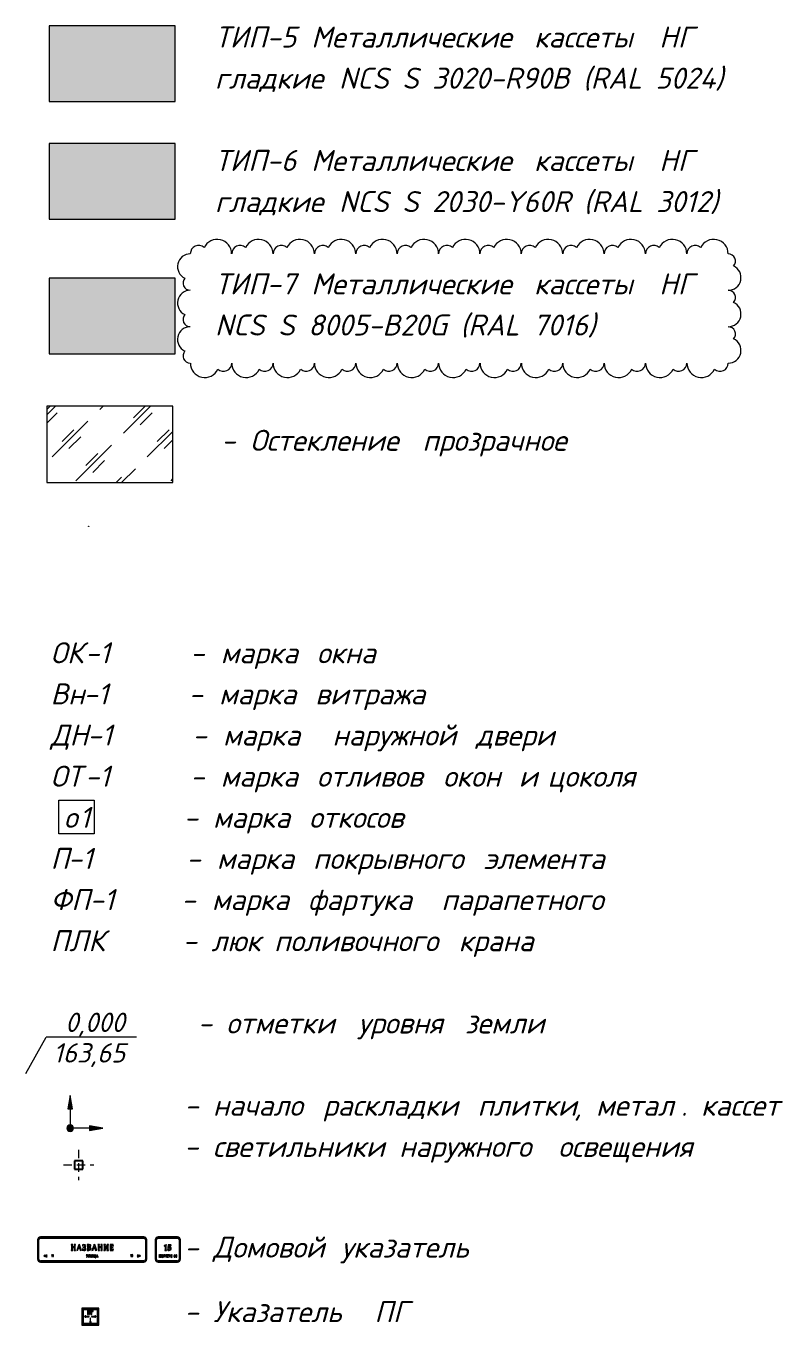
# Model space of a CAD drawing. Header units: millimetres. Extents: x -2128 to 116635, y -18248 to 18481.
# Drawn here: x 82763 to 91770, y -18248 to -2791 of the extents above; entities that cross this region are included whole.
import ezdxf

# ---------------------------------------------------------------- set-up
doc = ezdxf.new("R2010")
doc.units = ezdxf.units.MM
doc.linetypes.add('200_ШТРИХ__ш1_п0_6_', pattern=[160, 100, -60])
for name, color, linetype, lineweight in [('0-1', 7, 'Continuous', 9), ('A-ANNO-NOTE', 7, 'Continuous', 9), ('A-DETL', 7, 'Continuous', 9), ('A-DETL-1', 7, 'Continuous', 5), ('A-DETL-4', 7, 'Continuous', 13), ('A-DETL-GENF', 7, 'Continuous', 9), ('A-DETL-HDLN', 7, '200_ШТРИХ__ш1_п0_6_', 13), ('A-DETL-WIDE', 7, 'Continuous', 25), ('A-GENM', 7, 'Continuous', 9), ('G-ANNO-TEXT', 7, 'Continuous', 9)]:
    doc.layers.add(name, color=color, linetype=linetype, lineweight=lineweight)
for name, color, linetype, lineweight, true_color in [('A-DETL-GENF-2', 7, 'Continuous', 9, 0x95c8db), ('A-DETL-GENF-3', 7, 'Continuous', 9, 0xe1bc66), ('A-DETL-GENF-4', 7, 'Continuous', 9, 0x696a6b), ('A-DETL-GENF-6', 9, 'Continuous', 5, 0x808080), ('G-ANNO-REVC', 1, 'Continuous', 20, 0xff0000)]:
    doc.layers.add(name, color=color, linetype=linetype, lineweight=lineweight, true_color=true_color)
doc.styles.add('ISOCPEUR_I_2', font='isocpeui.ttf', dxfattribs={"height": 230})
doc.styles.add('ISOCPEUR_I_5', font='isocpeui.ttf', dxfattribs={"height": 250})

# ---------------------------------------------------------------- blocks, each defined once
blk = doc.blocks.new('Family - ___-17665052-АР2_Фасады_Условные обозначения')
at = {"layer": 'A-GENM'}
for p, q in [((4052, -17235), (4052, -17465)), ((4062, -17235), (4062, -17465)), ((4067, -17465), (4067, -17235)), ((5317, -17200), (4087, -17200)), ((5317, -17210), (4087, -17210)), ((4087, -17215), (5317, -17215)), ((4470, -17290), (4452, -17290)), ((4452, -17290), (4452, -17292)), ((4452, -17292), (4454, -17299)), ((4454, -17299), (4454, -17350)), ((4467, -17299), (4469, -17292)), ((4467, -17318), (4467, -17299)), ((4469, -17292), (4470, -17290)), ((4504, -17290), (4486, -17290)), ((4486, -17290), (4486, -17292)), ((4486, -17292), (4488, -17299)), ((4488, -17299), (4487, -17318)), ((4501, -17299), (4504, -17292)), ((4501, -17350), (4501, -17299)), ((4504, -17292), (4504, -17290)), ((4540, -17302), (4522, -17350)), ((4551, -17288), (4537, -17292)), ((4537, -17292), (4541, -17295)), ((4537, -17331), (4545, -17310)), ((4541, -17295), (4540, -17302)), ((4545, -17310), (4552, -17331)), ((4571, -17348), (4551, -17288)), ((4604, -17288), (4586, -17292)), ((4586, -17292), (4587, -17306)), ((4587, -17306), (4590, -17306)), ((4590, -17306), (4595, -17297)), ((4595, -17297), (4602, -17295)), ((4602, -17295), (4609, -17297)), ((4620, -17293), (4604, -17288)), ((4609, -17297), (4612, -17306)), ((4612, -17306), (4609, -17316)), ((4625, -17305), (4620, -17293)), ((4621, -17316), (4625, -17305)), ((4664, -17290), (4642, -17290)), ((4642, -17290), (4643, -17292)), ((4643, -17292), (4645, -17299)), ((4645, -17299), (4645, -17351)), ((4658, -17299), (4659, -17296)), ((4658, -17320), (4658, -17299)), ((4659, -17296), (4662, -17295)), ((4662, -17295), (4669, -17298)), ((4680, -17293), (4664, -17290)), ((4672, -17305), (4668, -17316)), ((4669, -17298), (4672, -17305)), ((4684, -17298), (4680, -17293)), ((4681, -17315), (4685, -17305)), ((4685, -17305), (4684, -17298)), ((4721, -17302), (4703, -17350)), ((4732, -17288), (4718, -17292)), ((4718, -17292), (4722, -17295)), ((4719, -17331), (4726, -17310)), ((4722, -17295), (4721, -17302)), ((4726, -17310), (4733, -17331)), ((4753, -17348), (4732, -17288)), ((4788, -17290), (4770, -17290)), ((4770, -17290), (4771, -17292)), ((4771, -17292), (4773, -17299)), ((4773, -17299), (4773, -17350)), ((4786, -17299), (4788, -17292)), ((4786, -17318), (4786, -17299)), ((4788, -17292), (4788, -17290)), ((4822, -17290), (4805, -17290)), ((4805, -17290), (4805, -17292)), ((4805, -17292), (4807, -17299)), ((4807, -17299), (4806, -17318)), ((4820, -17299), (4822, -17292)), ((4820, -17350), (4820, -17299)), ((4822, -17292), (4822, -17290)), ((4859, -17290), (4842, -17290)), ((4842, -17290), (4842, -17292)), ((4842, -17292), (4844, -17298)), ((4844, -17298), (4844, -17351)), ((4881, -17290), (4857, -17342)), ((4857, -17298), (4859, -17292)), ((4857, -17342), (4857, -17298)), ((4859, -17292), (4859, -17290)), ((4863, -17345), (4880, -17310)), ((4880, -17310), (4880, -17351)), ((4894, -17290), (4881, -17290)), ((4892, -17298), (4894, -17292)), ((4892, -17351), (4892, -17298)), ((4894, -17292), (4894, -17290)), ((4953, -17290), (4914, -17290)), ((4914, -17290), (4914, -17292)), ((4914, -17292), (4917, -17299)), ((4917, -17299), (4917, -17350)), ((4930, -17320), (4931, -17296)), ((4931, -17296), (4933, -17296)), ((4933, -17296), (4939, -17296)), ((4939, -17296), (4945, -17299)), ((4945, -17299), (4951, -17304)), ((4951, -17304), (4954, -17304)), ((4954, -17304), (4953, -17290)), ((5337, -17235), (5337, -17465)), ((5342, -17465), (5342, -17235)), ((5352, -17465), (5352, -17235)), ((5452, -17235), (5452, -17465)), ((5462, -17235), (5462, -17465)), ((5467, -17465), (5467, -17235)), ((5717, -17200), (5487, -17200)), ((5717, -17210), (5487, -17210)), ((5487, -17215), (5717, -17215)), ((5580, -17293), (5559, -17303)), ((5559, -17303), (5560, -17308)), ((5560, -17308), (5565, -17307)), ((5565, -17307), (5570, -17306)), ((5570, -17306), (5570, -17350)), ((5584, -17293), (5580, -17293)), ((5583, -17308), (5584, -17293)), ((5583, -17350), (5583, -17308)), ((5606, -17294), (5601, -17330)), ((5618, -17294), (5606, -17294)), ((5610, -17321), (5611, -17306)), ((5611, -17306), (5621, -17306)), ((5642, -17293), (5618, -17294)), ((5621, -17306), (5639, -17307)), ((5639, -17307), (5642, -17293)), ((5737, -17235), (5737, -17465)), ((5742, -17465), (5742, -17235)), ((5752, -17465), (5752, -17235)), ((4139, -17415), (4126, -17425)), ((4126, -17425), (4139, -17435)), ((4139, -17422), (4139, -17415)), ((4143, -17422), (4139, -17422)), ((4139, -17435), (4139, -17427)), ((4139, -17427), (4143, -17427)), ((4151, -17415), (4143, -17422)), ((4143, -17427), (4151, -17435)), ((4149, -17422), (4157, -17415)), ((4153, -17422), (4149, -17422)), ((4157, -17435), (4149, -17427)), ((4149, -17427), (4153, -17427)), ((4157, -17415), (4151, -17415)), ((4151, -17435), (4157, -17435)), ((4161, -17415), (4153, -17422)), ((4153, -17427), (4161, -17435)), ((4157, -17425), (4167, -17415)), ((4167, -17435), (4157, -17425)), ((4167, -17415), (4161, -17415)), ((4161, -17435), (4167, -17435)), ((4227, -17411), (4219, -17414)), ((4219, -17414), (4220, -17416)), ((4220, -17416), (4222, -17416)), ((4222, -17416), (4223, -17415)), ((4223, -17415), (4223, -17431)), ((4223, -17431), (4223, -17434)), ((4223, -17434), (4229, -17434)), ((4228, -17416), (4227, -17411)), ((4228, -17431), (4228, -17416)), ((4229, -17434), (4228, -17431)), ((4240, -17411), (4232, -17414)), ((4232, -17414), (4233, -17416)), ((4233, -17416), (4235, -17416)), ((4235, -17416), (4236, -17415)), ((4236, -17415), (4236, -17431)), ((4236, -17431), (4236, -17434)), ((4236, -17434), (4242, -17434)), ((4241, -17416), (4240, -17411)), ((4241, -17431), (4241, -17416)), ((4242, -17434), (4241, -17431)), ((4454, -17350), (4452, -17357)), ((4452, -17357), (4452, -17360)), ((4452, -17360), (4470, -17360)), ((4487, -17318), (4467, -17318)), ((4467, -17350), (4468, -17326)), ((4470, -17357), (4467, -17350)), ((4468, -17326), (4488, -17326)), ((4470, -17360), (4470, -17357)), ((4488, -17350), (4486, -17357)), ((4486, -17357), (4486, -17360)), ((4486, -17360), (4503, -17360)), ((4488, -17326), (4488, -17350)), ((4503, -17357), (4501, -17350)), ((4503, -17360), (4503, -17357)), ((4522, -17350), (4518, -17357)), ((4518, -17357), (4518, -17360)), ((4518, -17360), (4531, -17357)), ((4531, -17350), (4534, -17339)), ((4531, -17357), (4531, -17350)), ((4534, -17339), (4555, -17339)), ((4552, -17331), (4537, -17331)), ((4555, -17339), (4558, -17350)), ((4558, -17350), (4558, -17360)), ((4558, -17360), (4576, -17357)), ((4576, -17357), (4571, -17348)), ((4586, -17342), (4584, -17357)), ((4584, -17357), (4602, -17362)), ((4589, -17342), (4586, -17342)), ((4593, -17352), (4589, -17342)), ((4602, -17355), (4593, -17352)), ((4596, -17319), (4596, -17328)), ((4600, -17320), (4596, -17319)), ((4596, -17328), (4603, -17327)), ((4609, -17316), (4600, -17320)), ((4610, -17351), (4602, -17355)), ((4602, -17362), (4613, -17360)), ((4603, -17327), (4611, -17330)), ((4614, -17340), (4610, -17351)), ((4611, -17330), (4614, -17340)), ((4612, -17322), (4621, -17316)), ((4623, -17328), (4612, -17322)), ((4613, -17360), (4621, -17356)), ((4621, -17356), (4626, -17349)), ((4628, -17340), (4623, -17328)), ((4626, -17349), (4628, -17340)), ((4639, -17412), (4631, -17414)), ((4631, -17414), (4633, -17416)), ((4633, -17416), (4634, -17418)), ((4634, -17418), (4635, -17420)), ((4635, -17438), (4634, -17442)), ((4634, -17442), (4637, -17442)), ((4635, -17420), (4635, -17422)), ((4635, -17422), (4641, -17435)), ((4639, -17437), (4635, -17438)), ((4637, -17442), (4640, -17442)), ((4641, -17420), (4639, -17412)), ((4641, -17435), (4639, -17437)), ((4640, -17442), (4642, -17440)), ((4644, -17427), (4641, -17420)), ((4645, -17351), (4642, -17358)), ((4642, -17358), (4642, -17360)), ((4642, -17360), (4660, -17360)), ((4642, -17440), (4643, -17437)), ((4643, -17437), (4645, -17434)), ((4648, -17416), (4644, -17427)), ((4645, -17434), (4652, -17417)), ((4655, -17412), (4648, -17413)), ((4648, -17413), (4648, -17416)), ((4652, -17417), (4653, -17415)), ((4653, -17415), (4655, -17412)), ((4658, -17437), (4657, -17442)), ((4657, -17442), (4659, -17442)), ((4668, -17316), (4658, -17320)), ((4658, -17347), (4658, -17326)), ((4658, -17326), (4670, -17330)), ((4659, -17352), (4658, -17347)), ((4663, -17433), (4658, -17437)), ((4663, -17353), (4659, -17352)), ((4659, -17442), (4663, -17440)), ((4660, -17360), (4680, -17354)), ((4671, -17349), (4663, -17353)), ((4680, -17412), (4663, -17414)), ((4663, -17414), (4664, -17419)), ((4664, -17419), (4663, -17433)), ((4663, -17440), (4666, -17436)), ((4666, -17436), (4667, -17430)), ((4667, -17424), (4668, -17416)), ((4667, -17430), (4667, -17424)), ((4668, -17416), (4673, -17415)), ((4670, -17330), (4674, -17341)), ((4671, -17321), (4681, -17315)), ((4683, -17328), (4671, -17321)), ((4674, -17341), (4671, -17349)), ((4673, -17438), (4672, -17442)), ((4672, -17442), (4680, -17441)), ((4673, -17415), (4673, -17438)), ((4679, -17416), (4680, -17412)), ((4679, -17438), (4679, -17416)), ((4680, -17441), (4679, -17438)), ((4680, -17354), (4686, -17347)), ((4688, -17339), (4683, -17328)), ((4686, -17347), (4688, -17339)), ((4695, -17412), (4688, -17413)), ((4688, -17413), (4689, -17416)), ((4689, -17438), (4688, -17442)), ((4688, -17442), (4694, -17442)), ((4689, -17416), (4689, -17438)), ((4694, -17442), (4698, -17436)), ((4695, -17416), (4695, -17412)), ((4705, -17412), (4695, -17434)), ((4695, -17434), (4695, -17416)), ((4698, -17436), (4704, -17421)), ((4703, -17350), (4699, -17357)), ((4699, -17357), (4699, -17360)), ((4699, -17360), (4712, -17357)), ((4704, -17421), (4704, -17438)), ((4704, -17438), (4704, -17442)), ((4704, -17442), (4711, -17441)), ((4711, -17412), (4705, -17412)), ((4710, -17416), (4711, -17412)), ((4710, -17438), (4710, -17416)), ((4711, -17441), (4710, -17438)), ((4712, -17350), (4716, -17339)), ((4712, -17357), (4712, -17350)), ((4716, -17339), (4736, -17339)), ((4733, -17331), (4719, -17331)), ((4727, -17412), (4719, -17413)), ((4719, -17413), (4720, -17416)), ((4720, -17438), (4719, -17442)), ((4719, -17442), (4738, -17442)), ((4720, -17416), (4720, -17438)), ((4726, -17416), (4727, -17412)), ((4726, -17438), (4726, -17416)), ((4734, -17438), (4726, -17438)), ((4741, -17412), (4734, -17413)), ((4734, -17413), (4734, -17416)), ((4734, -17416), (4734, -17438)), ((4736, -17339), (4740, -17350)), ((4738, -17442), (4743, -17448)), ((4740, -17350), (4739, -17360)), ((4739, -17360), (4758, -17357)), ((4740, -17416), (4741, -17412)), ((4740, -17436), (4740, -17416)), ((4742, -17438), (4740, -17436)), ((4744, -17438), (4742, -17438)), ((4743, -17448), (4744, -17448)), ((4744, -17448), (4744, -17438)), ((4751, -17438), (4749, -17442)), ((4749, -17442), (4754, -17441)), ((4758, -17417), (4751, -17438)), ((4758, -17357), (4753, -17348)), ((4754, -17438), (4756, -17433)), ((4754, -17441), (4754, -17438)), ((4756, -17433), (4765, -17433)), ((4763, -17411), (4757, -17413)), ((4757, -17413), (4759, -17414)), ((4757, -17430), (4760, -17421)), ((4763, -17430), (4757, -17430)), ((4759, -17414), (4758, -17417)), ((4760, -17421), (4763, -17430)), ((4772, -17437), (4763, -17411)), ((4765, -17433), (4766, -17438)), ((4766, -17438), (4766, -17442)), ((4766, -17442), (4774, -17441)), ((4773, -17350), (4771, -17357)), ((4771, -17357), (4771, -17360)), ((4771, -17360), (4789, -17360)), ((4774, -17441), (4772, -17437)), ((4806, -17318), (4786, -17318)), ((4786, -17350), (4787, -17326)), ((4788, -17357), (4786, -17350)), ((4787, -17326), (4807, -17326)), ((4789, -17360), (4788, -17357)), ((4807, -17350), (4804, -17357)), ((4804, -17357), (4804, -17360)), ((4804, -17360), (4822, -17360)), ((4807, -17326), (4807, -17350)), ((4822, -17357), (4820, -17350)), ((4822, -17360), (4822, -17357)), ((4844, -17351), (4842, -17358)), ((4842, -17358), (4842, -17360)), ((4842, -17360), (4856, -17360)), ((4856, -17360), (4863, -17345)), ((4880, -17351), (4878, -17357)), ((4878, -17357), (4878, -17360)), ((4878, -17360), (4894, -17360)), ((4895, -17358), (4892, -17351)), ((4894, -17360), (4895, -17358)), ((4915, -17357), (4914, -17360)), ((4914, -17360), (4953, -17360)), ((4917, -17350), (4915, -17357)), ((4933, -17320), (4930, -17320)), ((4930, -17353), (4930, -17326)), ((4930, -17326), (4933, -17326)), ((4944, -17351), (4930, -17353)), ((4947, -17318), (4933, -17320)), ((4933, -17326), (4947, -17328)), ((4952, -17344), (4944, -17351)), ((4947, -17328), (4947, -17318)), ((4954, -17344), (4952, -17344)), ((4953, -17360), (4954, -17344)), ((5165, -17411), (5157, -17414)), ((5157, -17414), (5157, -17416)), ((5157, -17416), (5159, -17416)), ((5159, -17416), (5161, -17415)), ((5161, -17431), (5160, -17434)), ((5160, -17434), (5167, -17434)), ((5161, -17415), (5161, -17431)), ((5166, -17416), (5165, -17411)), ((5166, -17431), (5166, -17416)), ((5167, -17434), (5166, -17431)), ((5178, -17410), (5170, -17413)), ((5170, -17413), (5173, -17419)), ((5178, -17424), (5171, -17430)), ((5171, -17430), (5171, -17434)), ((5171, -17434), (5179, -17434)), ((5173, -17419), (5178, -17413)), ((5175, -17430), (5178, -17428)), ((5179, -17430), (5175, -17430)), ((5184, -17412), (5178, -17410)), ((5178, -17413), (5180, -17417)), ((5180, -17417), (5178, -17424)), ((5178, -17428), (5182, -17425)), ((5183, -17430), (5179, -17430)), ((5179, -17434), (5185, -17434)), ((5182, -17425), (5184, -17421)), ((5186, -17429), (5183, -17430)), ((5186, -17417), (5184, -17412)), ((5184, -17421), (5186, -17417)), ((5185, -17434), (5186, -17429)), ((5243, -17415), (5237, -17415)), ((5237, -17415), (5247, -17425)), ((5247, -17425), (5237, -17435)), ((5237, -17435), (5243, -17435)), ((5251, -17422), (5243, -17415)), ((5243, -17435), (5251, -17427)), ((5253, -17415), (5247, -17415)), ((5247, -17415), (5255, -17422)), ((5255, -17427), (5247, -17435)), ((5247, -17435), (5253, -17435)), ((5255, -17422), (5251, -17422)), ((5251, -17427), (5255, -17427)), ((5261, -17422), (5253, -17415)), ((5253, -17435), (5261, -17427)), ((5265, -17422), (5261, -17422)), ((5261, -17427), (5265, -17427)), ((5265, -17415), (5265, -17422)), ((5278, -17425), (5265, -17415)), ((5265, -17435), (5278, -17425)), ((5265, -17427), (5265, -17435)), ((5504, -17412), (5496, -17413)), ((5496, -17413), (5497, -17416)), ((5497, -17438), (5496, -17442)), ((5496, -17442), (5504, -17441)), ((5497, -17416), (5497, -17438)), ((5503, -17416), (5504, -17412)), ((5503, -17425), (5503, -17416)), ((5508, -17419), (5503, -17425)), ((5503, -17427), (5512, -17442)), ((5503, -17438), (5503, -17427)), ((5504, -17441), (5503, -17438)), ((5512, -17412), (5508, -17419)), ((5508, -17425), (5513, -17417)), ((5512, -17431), (5508, -17425)), ((5517, -17412), (5512, -17412)), ((5516, -17438), (5512, -17431)), ((5512, -17442), (5519, -17441)), ((5513, -17417), (5517, -17412)), ((5519, -17441), (5516, -17438)), ((5523, -17421), (5522, -17427)), ((5522, -17427), (5523, -17433)), ((5524, -17417), (5523, -17421)), ((5523, -17433), (5524, -17437)), ((5528, -17413), (5524, -17417)), ((5524, -17437), (5528, -17441)), ((5534, -17411), (5528, -17413)), ((5528, -17424), (5529, -17421)), ((5528, -17427), (5528, -17424)), ((5528, -17431), (5528, -17427)), ((5529, -17435), (5528, -17431)), ((5528, -17441), (5534, -17443)), ((5529, -17418), (5531, -17415)), ((5529, -17421), (5529, -17418)), ((5531, -17438), (5529, -17435)), ((5531, -17415), (5534, -17414)), ((5534, -17439), (5531, -17438)), ((5539, -17412), (5534, -17411)), ((5534, -17414), (5537, -17416)), ((5536, -17439), (5534, -17439)), ((5534, -17443), (5539, -17442)), ((5538, -17436), (5536, -17439)), ((5537, -17416), (5539, -17419)), ((5539, -17433), (5538, -17436)), ((5542, -17415), (5539, -17412)), ((5539, -17419), (5540, -17423)), ((5540, -17430), (5539, -17433)), ((5539, -17442), (5542, -17439)), ((5540, -17423), (5540, -17427)), ((5540, -17427), (5540, -17430)), ((5544, -17418), (5542, -17415)), ((5542, -17439), (5544, -17435)), ((5545, -17422), (5544, -17418)), ((5544, -17435), (5545, -17431)), ((5546, -17427), (5545, -17422)), ((5545, -17431), (5546, -17427)), ((5558, -17412), (5552, -17413)), ((5552, -17413), (5553, -17416)), ((5553, -17438), (5552, -17442)), ((5552, -17442), (5560, -17441)), ((5553, -17416), (5553, -17438)), ((5562, -17412), (5558, -17412)), ((5559, -17415), (5561, -17415)), ((5559, -17426), (5559, -17415)), ((5564, -17424), (5559, -17426)), ((5559, -17438), (5559, -17429)), ((5559, -17429), (5564, -17429)), ((5560, -17441), (5559, -17438)), ((5561, -17415), (5565, -17416)), ((5569, -17414), (5562, -17412)), ((5566, -17419), (5564, -17424)), ((5564, -17429), (5568, -17427)), ((5565, -17416), (5566, -17419)), ((5568, -17357), (5567, -17360)), ((5567, -17360), (5586, -17360)), ((5570, -17350), (5568, -17357)), ((5568, -17427), (5571, -17424)), ((5572, -17420), (5569, -17414)), ((5571, -17424), (5572, -17420)), ((5600, -17412), (5578, -17413)), ((5578, -17413), (5579, -17416)), ((5579, -17438), (5578, -17442)), ((5578, -17442), (5586, -17441)), ((5579, -17416), (5579, -17438)), ((5586, -17357), (5583, -17350)), ((5585, -17438), (5585, -17415)), ((5585, -17415), (5593, -17415)), ((5586, -17441), (5585, -17438)), ((5586, -17360), (5586, -17357)), ((5593, -17438), (5592, -17442)), ((5592, -17442), (5600, -17441)), ((5593, -17415), (5593, -17438)), ((5600, -17341), (5597, -17355)), ((5597, -17355), (5606, -17360)), ((5599, -17416), (5600, -17412)), ((5599, -17438), (5599, -17416)), ((5600, -17441), (5599, -17438)), ((5603, -17341), (5600, -17341)), ((5601, -17330), (5614, -17328)), ((5607, -17350), (5603, -17341)), ((5606, -17360), (5617, -17361)), ((5614, -17412), (5606, -17414)), ((5606, -17414), (5608, -17416)), ((5616, -17353), (5607, -17350)), ((5608, -17416), (5609, -17418)), ((5609, -17418), (5610, -17420)), ((5620, -17320), (5610, -17321)), ((5610, -17420), (5611, -17422)), ((5614, -17437), (5610, -17438)), ((5610, -17438), (5610, -17442)), ((5610, -17442), (5612, -17442)), ((5611, -17422), (5616, -17435)), ((5612, -17442), (5615, -17442)), ((5614, -17328), (5624, -17332)), ((5616, -17420), (5614, -17412)), ((5616, -17435), (5614, -17437)), ((5615, -17442), (5617, -17440)), ((5624, -17350), (5616, -17353)), ((5619, -17427), (5616, -17420)), ((5617, -17361), (5628, -17359)), ((5617, -17440), (5619, -17437)), ((5623, -17416), (5619, -17427)), ((5619, -17437), (5620, -17434)), ((5636, -17325), (5620, -17320)), ((5620, -17434), (5627, -17417)), ((5630, -17412), (5623, -17413)), ((5623, -17413), (5623, -17416)), ((5624, -17332), (5627, -17341)), ((5627, -17341), (5624, -17350)), ((5627, -17417), (5628, -17415)), ((5628, -17359), (5635, -17355)), ((5628, -17415), (5630, -17412)), ((5637, -17416), (5634, -17428)), ((5634, -17428), (5637, -17439)), ((5635, -17355), (5640, -17348)), ((5640, -17331), (5636, -17325)), ((5647, -17411), (5637, -17416)), ((5637, -17439), (5646, -17443)), ((5642, -17339), (5640, -17331)), ((5640, -17348), (5642, -17339)), ((5640, -17427), (5642, -17418)), ((5642, -17436), (5640, -17427)), ((5642, -17418), (5647, -17415)), ((5647, -17439), (5642, -17436)), ((5646, -17443), (5654, -17440)), ((5654, -17414), (5647, -17411)), ((5647, -17415), (5654, -17420)), ((5651, -17437), (5647, -17439)), ((5653, -17434), (5651, -17437)), ((5654, -17440), (5653, -17434)), ((5654, -17420), (5654, -17414)), ((5676, -17417), (5673, -17428)), ((5673, -17428), (5676, -17439)), ((5683, -17413), (5676, -17417)), ((5676, -17439), (5683, -17442)), ((5679, -17428), (5680, -17419)), ((5680, -17437), (5679, -17428)), ((5680, -17419), (5683, -17416)), ((5683, -17440), (5680, -17437)), ((5691, -17417), (5683, -17413)), ((5683, -17416), (5686, -17419)), ((5686, -17437), (5683, -17440)), ((5683, -17442), (5691, -17439)), ((5686, -17419), (5687, -17428)), ((5687, -17428), (5686, -17437)), ((5693, -17428), (5691, -17417)), ((5691, -17439), (5693, -17428)), ((5706, -17413), (5697, -17417)), ((5697, -17417), (5697, -17420)), ((5697, -17420), (5699, -17419)), ((5699, -17419), (5701, -17419)), ((5701, -17438), (5700, -17442)), ((5700, -17442), (5708, -17441)), ((5701, -17419), (5701, -17438)), ((5707, -17413), (5706, -17413)), ((5707, -17420), (5707, -17413)), ((5707, -17438), (5707, -17420)), ((5708, -17441), (5707, -17438)), ((5317, -17485), (4087, -17485)), ((4087, -17490), (5317, -17490)), ((4087, -17500), (5317, -17500)), ((5717, -17485), (5487, -17485)), ((5487, -17490), (5717, -17490)), ((5487, -17500), (5717, -17500))]:
    blk.add_line(p, q, dxfattribs=at)
for centre, radius, start, end in [((4087, -17235), 35, 90, 180), ((4087, -17235), 25, 90, 180), ((4087, -17235), 20, 90, 180), ((5317, -17235), 35, 0, 90), ((5317, -17235), 25, 0, 90), ((5317, -17235), 20, 0, 90), ((5487, -17235), 35, 90, 180), ((5487, -17235), 25, 90, 180), ((5487, -17235), 20, 90, 180), ((5717, -17235), 35, 360, 90), ((5717, -17235), 25, 0, 90), ((5717, -17235), 20, 0, 90), ((4087, -17465), 35, 180, 270), ((4087, -17465), 25, 180, 270), ((4087, -17465), 20, 180, 270), ((5317, -17465), 25, 270, 0), ((5317, -17465), 20, 270, 0), ((5317, -17465), 35, 270, 0), ((5487, -17465), 35, 180, 270), ((5487, -17465), 25, 180, 270), ((5487, -17465), 20, 180, 270), ((5717, -17465), 25, 270, 0), ((5717, -17465), 20, 270, 0), ((5717, -17465), 35, 270, 0)]:
    blk.add_arc(centre, radius, start, end, dxfattribs=at)
blk = doc.blocks.new('Family - ___-17665106-АР2_Фасады_Условные обозначения')
at = {"layer": '0-1'}
h = blk.add_hatch(color=256, dxfattribs=at)
h.paths.add_polyline_path([(4773, -18241), (4773, -18055), (4587, -18055), (4587, -18241)], flags=0)
h.paths.add_polyline_path([(4597, -18231), (4597, -18065), (4763, -18065), (4763, -18231)], flags=0)
h.paths.add_polyline_path([(4681, -18224), (4689, -18214), (4689, -18207), (4683, -18214), (4683, -18168), (4678, -18168), (4678, -18214), (4672, -18207), (4672, -18214), (4678, -18221)], flags=0)
h.paths.add_polyline_path([(4620, -18156), (4627, -18156), (4620, -18151), (4666, -18151), (4666, -18145), (4620, -18145), (4627, -18140), (4620, -18140), (4610, -18148), (4613, -18151)], flags=0)
h.paths.add_polyline_path([(4742, -18156), (4751, -18148), (4741, -18140), (4735, -18140), (4741, -18145), (4695, -18145), (4695, -18151), (4741, -18151), (4735, -18156), (4741, -18156)], flags=0)
h.paths.add_polyline_path([(4698, -18123), (4698, -18086), (4713, -18086), (4713, -18076), (4688, -18076), (4688, -18123)], flags=0)
h.paths.add_polyline_path([(4679, -18123), (4679, -18076), (4646, -18076), (4646, -18123), (4656, -18123), (4656, -18086), (4669, -18086), (4669, -18123)], flags=0)
at = {"layer": 'A-GENM'}
for p, q in [((4780, -18048), (4580, -18048)), ((4580, -18048), (4580, -18248)), ((4773, -18055), (4587, -18055)), ((4587, -18055), (4587, -18241)), ((4597, -18231), (4597, -18065)), ((4597, -18065), (4763, -18065)), ((4679, -18076), (4646, -18076)), ((4646, -18076), (4646, -18123)), ((4679, -18123), (4679, -18076)), ((4713, -18076), (4688, -18076)), ((4688, -18076), (4688, -18123)), ((4713, -18086), (4713, -18076)), ((4763, -18065), (4763, -18231)), ((4773, -18241), (4773, -18055)), ((4780, -18248), (4780, -18048)), ((4763, -18231), (4597, -18231)), ((4620, -18140), (4610, -18148)), ((4610, -18148), (4620, -18156)), ((4620, -18145), (4627, -18140)), ((4627, -18140), (4620, -18140)), ((4666, -18145), (4620, -18145)), ((4627, -18156), (4620, -18151)), ((4620, -18151), (4666, -18151)), ((4620, -18156), (4627, -18156)), ((4646, -18123), (4656, -18123)), ((4656, -18123), (4656, -18086)), ((4656, -18086), (4669, -18086)), ((4666, -18151), (4666, -18145)), ((4669, -18086), (4669, -18123)), ((4669, -18123), (4679, -18123)), ((4678, -18214), (4672, -18207)), ((4672, -18207), (4672, -18214)), ((4672, -18214), (4681, -18224)), ((4683, -18168), (4678, -18168)), ((4678, -18168), (4678, -18214)), ((4681, -18224), (4689, -18214)), ((4683, -18214), (4683, -18168)), ((4689, -18207), (4683, -18214)), ((4688, -18123), (4698, -18123)), ((4689, -18214), (4689, -18207)), ((4741, -18145), (4695, -18145)), ((4695, -18145), (4695, -18151)), ((4695, -18151), (4741, -18151)), ((4698, -18123), (4698, -18086)), ((4698, -18086), (4713, -18086)), ((4742, -18140), (4735, -18140)), ((4735, -18140), (4741, -18145)), ((4741, -18151), (4735, -18156)), ((4735, -18156), (4742, -18156)), ((4751, -18148), (4742, -18140)), ((4742, -18156), (4751, -18148)), ((4580, -18248), (4780, -18248)), ((4587, -18241), (4773, -18241))]:
    blk.add_line(p, q, dxfattribs=at)
blk = doc.blocks.new('ATP_Отметка аннотационная_Угол_ISO2_5 - ATP_Отметка аннатационная_Угол_ISO2_5-17238055-АР2_Фасады_Условные обозначения')
at = {"layer": 'A-ANNO-NOTE'}
blk.add_line((5230, -14821), (4155, -14821), dxfattribs=at)
at = {"layer": 'A-ANNO-NOTE', "insert": (4380, -14531), "char_height": 230, "width": 897.89, "attachment_point": 1, "style": 'ISOCPEUR_I_2'}
blk.add_mtext('0,000', dxfattribs=at)
blk = doc.blocks.new('Family - ___-39686415-АР2_Фасады_Условные обозначения')
at = {"layer": 'G-ANNO-REVC'}
for centre, radius, start, end in [((5968, -5502), 98.5, 48.1897, 180), ((6189, -5502), 172, 0, 154.7912), ((6460, -5502), 98.5, 48.1897, 180), ((6682, -5502), 172, 0, 154.7912), ((6952, -5502), 98.5, 48.1897, 180), ((7174, -5502), 172, 0, 154.7912), ((7445, -5502), 98.5, 48.1897, 180), ((7666, -5502), 172, 0, 154.7912), ((7937, -5502), 98.5, 48.1897, 180), ((8158, -5502), 172, 0, 154.7912), ((8429, -5502), 98.5, 48.1897, 180), ((8651, -5502), 172, 0, 154.7912), ((8922, -5502), 98.5, 48.1897, 180), ((9143, -5502), 172, 0, 154.7912), ((9414, -5502), 98.5, 48.1897, 180), ((9635, -5502), 172, 0, 154.7912), ((9906, -5502), 98.5, 48.1897, 180), ((10128, -5502), 172, 0, 154.7912), ((10398, -5502), 98.5, 48.1897, 180), ((10620, -5502), 172, 0, 154.7912), ((10891, -5502), 98.5, 48.1897, 180), ((11112, -5502), 172, 0, 154.7912), ((11383, -5502), 98.5, 48.1897, 180), ((11605, -5502), 172, 0, 154.7912), ((11875, -5502), 98.5, 48.1897, 180), ((12097, -5502), 172, 0, 154.7912), ((5869, -5654), 152, 90, 244.7912), ((12269, -5589), 86.7, 318.1897, 90), ((12269, -5784), 152, 270, 64.7912), ((5869, -5849), 86.7, 138.1897, 270), ((5869, -6087), 152, 90, 244.7912), ((12269, -6022), 86.7, 318.1897, 90), ((12269, -6217), 152, 270, 64.7912), ((5869, -6282), 86.7, 138.1897, 270), ((5869, -6521), 152, 90, 244.7912), ((12269, -6456), 86.7, 318.1897, 90), ((12269, -6651), 152, 270, 64.7912), ((5869, -6716), 86.7, 138.1897, 270), ((6042, -6802), 172, 180, 334.7912), ((6263, -6802), 98.5, 228.1897, 0), ((6534, -6802), 172, 180, 334.7912), ((6755, -6802), 98.5, 228.1897, 0), ((7026, -6802), 172, 180, 334.7912), ((7248, -6802), 98.5, 228.1897, 0), ((7518, -6802), 172, 180, 334.7912), ((7740, -6802), 98.5, 228.1897, 0), ((8011, -6802), 172, 180, 334.7912), ((8232, -6802), 98.5, 228.1897, 0), ((8503, -6802), 172, 180, 334.7912), ((8725, -6802), 98.5, 228.1897, 0), ((8995, -6802), 172, 180, 334.7912), ((9217, -6802), 98.5, 228.1897, 0), ((9488, -6802), 172, 180, 334.7912), ((9709, -6802), 98.5, 228.1897, 0), ((9980, -6802), 172, 180, 334.7912), ((10202, -6802), 98.5, 228.1897, 0), ((10472, -6802), 172, 180, 334.7912), ((10694, -6802), 98.5, 228.1897, 0), ((10965, -6802), 172, 180, 334.7912), ((11186, -6802), 98.5, 228.1897, 0), ((11457, -6802), 172, 180, 334.7912), ((11678, -6802), 98.5, 228.1897, 0), ((11949, -6802), 172, 180, 334.7912), ((12171, -6802), 98.5, 228.1897, 0)]:
    blk.add_arc(centre, radius, start, end, dxfattribs=at)

msp = doc.modelspace()

# ---------------------------------------------------------------- hatches: boundary and pattern name
at = {"layer": 'A-DETL-GENF'}
for points in [[(83315.8, -15675.2), (83288.1, -15518), (83260.4, -15675.2)], [(83288.1, -15945.2), (83298.5, -15943.8), (83308.1, -15939.9), (83316.4, -15933.5), (83322.7, -15925.2), (83326.7, -15915.6), (83328.1, -15905.2), (83326.7, -15894.9), (83322.7, -15885.2), (83315.8, -15876.5), (83308.1, -15870.6), (83298.5, -15866.6), (83288.1, -15865.2), (83277.7, -15866.6), (83268.1, -15870.6), (83259.8, -15876.9), (83253.5, -15885.2), (83249.5, -15894.9), (83248.1, -15905.2), (83249.5, -15915.6), (83253.5, -15925.2), (83260.4, -15933.9), (83268.1, -15939.9), (83277.7, -15943.8)], [(83518.1, -15932.9), (83675.3, -15905.2), (83518.1, -15877.5), (83518.1, -15925.2)]]:
    msp.add_hatch(color=256, dxfattribs=at).paths.add_polyline_path(points, flags=0)
at = {"layer": 'A-DETL-GENF-2'}
msp.add_hatch(color=256, dxfattribs=at).paths.add_polyline_path([(83039.3, -3690.9), (84539.3, -3690.9), (84539.3, -2790.9), (83039.3, -2790.9)], flags=0)
at = {"layer": 'A-DETL-GENF-3'}
msp.add_hatch(color=256, dxfattribs=at).paths.add_polyline_path([(83039.3, -5090.9), (84539.3, -5090.9), (84539.3, -4190.9), (83039.3, -4190.9)], flags=0)
at = {"layer": 'A-DETL-GENF-4'}
msp.add_hatch(color=256, dxfattribs=at).paths.add_polyline_path([(84510, -6690.9), (84539.3, -6690.9), (84539.3, -5790.9), (83039.3, -5790.9), (83039.3, -6690.9)], flags=0)
at = {"layer": 'A-DETL-GENF-6'}
h = msp.add_hatch(dxfattribs=at)
h.set_pattern_fill('FP_41', color=256, style=0, pattern_type=2)
h.set_pattern_definition([(45, (78748.73, 100), (-282.843, 282.843), [200, -600]), (45, (78548.73, 0), (-282.843, 282.843), [600, -200]), (45, (78948.73, -100), (-282.843, 282.843), [200, -600])])
h.paths.add_polyline_path([(84510, -8224.6), (84510, -7313.7), (83010, -7313.7), (83010, -8224.6)], flags=0)

# ---------------------------------------------------------------- linework, layer by layer
at = {"layer": 'A-ANNO-NOTE'}
msp.add_line((82762.8, -15254.8), (83004.2, -14821.4), dxfattribs=at)
at = {"layer": 'A-DETL'}
for p, q in [((83288.1, -15518), (83260.4, -15675.2)), ((83315.8, -15675.2), (83288.1, -15518)), ((83260.4, -15675.2), (83315.8, -15675.2)), ((83675.3, -15905.2), (83518.1, -15877.5)), ((83518.1, -15877.5), (83518.1, -15932.9)), ((83518.1, -15932.9), (83675.3, -15905.2))]:
    msp.add_line(p, q, dxfattribs=at)
for start, end in [(0, 180), (180, 0)]:
    msp.add_arc((83288.1, -15905.2), 40, start, end, dxfattribs=at)
at = {"layer": 'A-DETL-1'}
for p, q in [((84539.3, -2790.9), (83039.3, -2790.9)), ((83039.3, -2790.9), (83039.3, -3690.9)), ((84539.3, -3690.9), (84539.3, -2790.9)), ((83039.3, -3690.9), (84539.3, -3690.9)), ((84539.3, -4190.9), (83039.3, -4190.9)), ((83039.3, -4190.9), (83039.3, -5090.9)), ((84539.3, -5090.9), (84539.3, -4190.9)), ((83039.3, -5090.9), (84539.3, -5090.9)), ((84539.3, -5790.9), (83039.3, -5790.9)), ((83039.3, -5790.9), (83039.3, -6690.9)), ((84539.3, -6690.9), (84539.3, -5790.9)), ((83039.3, -6690.9), (84539.3, -6690.9)), ((84510, -7313.7), (83010, -7313.7)), ((83010, -7313.7), (83010, -8224.6)), ((84510, -8224.6), (84510, -7313.7)), ((83010, -8224.6), (84510, -8224.6)), ((83154.8, -12003.9), (83574.8, -12003.9)), ((83154.8, -12403.9), (83154.8, -12003.9)), ((83574.8, -12003.9), (83574.8, -12403.9)), ((83574.8, -12403.9), (83154.8, -12403.9))]:
    msp.add_line(p, q, dxfattribs=at)
at = {"layer": 'A-DETL-4'}
for p, q in [((83505.4, -8743.1), (83510.4, -8743.1)), ((83505.4, -8748.1), (83505.4, -8743.1)), ((83510.4, -8748.1), (83505.4, -8748.1)), ((83510.4, -8743.1), (83510.4, -8748.1)), ((83288.1, -15675.2), (83288.1, -15865.2)), ((83518.1, -15905.2), (83328.1, -15905.2))]:
    msp.add_line(p, q, dxfattribs=at)
at = {"layer": 'A-DETL-HDLN'}
for p, q in [((83388.1, -16163.3), (83388.1, -16523.3)), ((83208.1, -16343.3), (83568.1, -16343.3))]:
    msp.add_line(p, q, dxfattribs=at)
at = {"layer": 'A-DETL-WIDE'}
for p, q in [((83438.1, -16293.3), (83338.1, -16293.3)), ((83338.1, -16293.3), (83338.1, -16393.3)), ((83438.1, -16393.3), (83438.1, -16293.3)), ((83338.1, -16393.3), (83438.1, -16393.3))]:
    msp.add_line(p, q, dxfattribs=at)

# ---------------------------------------------------------------- block references
at = {"layer": '0-1'}
for name in ['Family - ___-17665052-АР2_Фасады_Условные обозначения', 'Family - ___-17665106-АР2_Фасады_Условные обозначения']:
    msp.add_blockref(name, (78848.7, 0), dxfattribs=at)
at = {"layer": 'A-ANNO-NOTE'}
msp.add_blockref('ATP_Отметка аннотационная_Угол_ISO2_5 - ATP_Отметка аннатационная_Угол_ISO2_5-17238055-АР2_Фасады_Условные обозначения', (78848.7, 0), dxfattribs=at)
at = {"layer": 'G-ANNO-REVC'}
msp.add_blockref('Family - ___-39686415-АР2_Фасады_Условные обозначения', (78848.7, 0), dxfattribs=at)

# ---------------------------------------------------------------- texts
at = {"layer": 'A-ANNO-NOTE', "insert": (83086.1, -14894.7), "char_height": 230, "width": 1042.194, "attachment_point": 1, "style": 'ISOCPEUR_I_2'}
msp.add_mtext('163,65', dxfattribs=at)
at = {"layer": 'G-ANNO-TEXT', "char_height": 250, "attachment_point": 1, "style": 'ISOCPEUR_I_5'}
for s, insert, width in [('ТИП', (85011.4, -2797.6), 745.569), ('-5 ', (85626.6, -2797.6), 641.35), ('Металлические', (86155.8, -2797.6), 3022.362), ('кассеты', (88808.2, -2797.6), 1611.392), ('НГ', (90296.5, -2797.6), 472.996), ('гладкие', (85011.4, -3287.1), 1595.358), (' NCS S 3020-R90B (RAL 5024)', (86327.7, -3287.1), 5932.487), ('ТИП', (85011.4, -4266.1), 745.569), ('-6 ', (85626.6, -4266.1), 641.35), ('Металлические', (86155.8, -4266.1), 3022.362), ('НГ', (90296.5, -4266.1), 472.996), ('кассеты', (88808.2, -4266.1), 1611.392), (' NCS S 2030-Y60R (RAL 3012)', (86327.7, -4755.6), 5876.369), ('гладкие', (85011.4, -4755.6), 1595.358), ('ТИП', (85011.4, -5734.5), 745.569), ('-7 ', (85626.6, -5734.5), 641.35), ('Металлические', (86155.8, -5734.5), 3022.362), ('кассеты', (88808.2, -5734.5), 1611.392), ('НГ', (90296.5, -5734.5), 472.996), ('NCS S 8005-B20G (RAL 7016)', (85011.4, -6224), 5651.897), ('Остекление', (85429.1, -7596.3), 2292.826), ('прозрачное', (87479.6, -7596.3), 2252.742), ('- ', (85085.1, -7596.3), 416.877), ('ОК', (83055.3, -10124.2), 497.046), ('-1      - ', (83465.4, -10124.2), 1956.118), ('марка', (85079.4, -10124.2), 1194.514), ('окна', (86223.7, -10124.2), 921.941), ('Вн', (83055.3, -10613.7), 472.996), ('-1      - ', (83445.6, -10613.7), 1956.118), ('марка', (85059.6, -10613.7), 1194.514), ('витража', (86203.9, -10613.7), 1731.645), ('ДН', (83055.3, -11103.2), 529.114), ('-1      - ', (83491.9, -11103.2), 1956.118), ('наружной', (86408.9, -11103.2), 1875.949), ('марка', (85105.9, -11103.2), 1194.514), ('двери', (88115.5, -11103.2), 1122.362), ('ОТ', (83055.3, -11592.7), 497.046), ('-1      - ', (83465.4, -11592.7), 1956.118), ('марка', (85079.4, -11592.7), 1194.514), ('отливов', (86223.7, -11592.7), 1627.426), ('окон', (87725.2, -11592.7), 897.89), ('\\fISOCPEUR|b0|i1|c204|p34|;и', (88624.8, -11592.7), 224.473), ('цоколя', (88968.8, -11592.7), 1370.886), ('\\fISOCPEUR|b0|i1|c204|p34|;о', (83214.1, -12082.2), 224.472), ('1       - ', (83399.3, -12082.2), 1924.05), ('марка', (84986.8, -12082.2), 1194.514), ('откосов', (86131.1, -12082.2), 1595.358), ('\\fISOCPEUR|b0|i1|c204|p34|;П', (83055.3, -12571.6), 248.523), ('-1       - ', (83260.4, -12571.6), 2148.523), ('марка', (85033.1, -12571.6), 1194.514), ('покрывного', (86177.4, -12571.6), 2268.776), ('элемента', (88208.1, -12571.6), 1899.999), ('ФП', (83055.3, -13061.1), 561.181), ('-1     - ', (83518.4, -13061.1), 1763.713), ('марка', (84973.6, -13061.1), 1194.514), ('фартука', (86117.9, -13061.1), 1731.645), ('парапетного', (87705.4, -13061.1), 2573.417), ('ПЛК', (83055.3, -13550.6), 745.569), ('      - ', (83670.5, -13550.6), 1571.307), ('люк', (84967, -13550.6), 713.502), ('поливочного', (85714.4, -13550.6), 2469.198), ('крана', (87910.4, -13550.6), 1170.464), ('           - ', (83055.3, -14529.6), 2533.332), ('отметки', (85145.6, -14529.6), 1707.594), ('уровня', (86713.2, -14529.6), 1346.835), ('земли', (87983.2, -14529.6), 1130.379), ('начало', (84986.8, -15508.5), 1394.936), ('раскладки', (86296.5, -15508.5), 2036.286), ('плитки', (88135.3, -15508.5), 1402.953), ('метал', (89544.2, -15508.5), 1226.582), ('кассет', (90794.4, -15508.5), 1362.869), ('          - ', (83055.3, -15508.5), 2340.927), (', ', (89292.9, -15508.5), 304.641), ('. ', (90556.3, -15508.5), 288.608), ('светильники', (84986.8, -15998), 2493.248), ('наружного', (87202.7, -15998), 2100.421), ('освещения', (89094.5, -15998), 2076.371), ('  - ', (84325.3, -15998), 801.687), ('Домовой', (84990, -17196.3), 1651.476), ('указатель', (86511.3, -17196.3), 2108.438), ('- ', (84646, -17196.3), 416.877), ('Указатель', (84990, -17963.9), 2132.489), ('ПГ', (86908.2, -17963.9), 472.996), ('- ', (84646, -17963.9), 416.877)]:
    msp.add_mtext(s, dxfattribs=dict(at, insert=insert, width=width))

doc.saveas('drawing.dxf')
